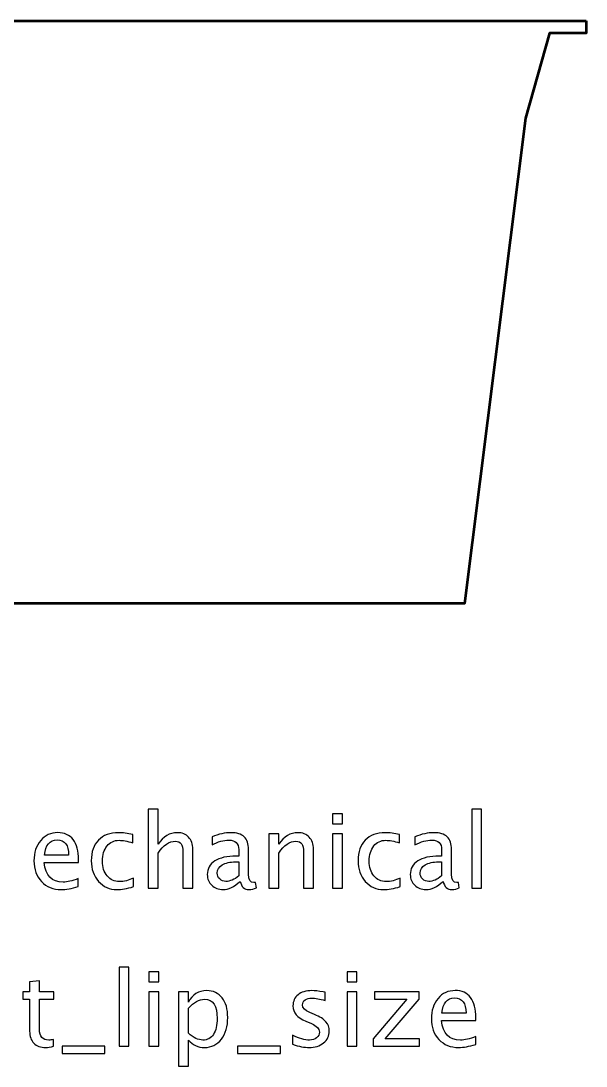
# Model space of a CAD drawing. Header units: centimetres. Extents: x -42.5 to 44.4, y -43.5 to 43.2.
# Drawn here: x -35.827 to -33.5, y 7.395 to 11.7 of the extents above; entities that cross this region are included whole.
import ezdxf

# ---------------------------------------------------------------- set-up
doc = ezdxf.new("R2010")
doc.units = ezdxf.units.CM
doc.header["$MEASUREMENT"] = 0
doc.layers.add('Layer 1', color=7, linetype='Continuous')

msp = doc.modelspace()

# ---------------------------------------------------------------- linework, layer by layer
at = {"layer": 'Layer 1', "lineweight": 53}
msp.add_open_spline([(-33.5, 11.7), (-33.5, 11.7), (-38.5, 11.7), (-38.5, 11.7), (-38.5, 11.7), (-38.5, 11.7), (-38.5, 11.65), (-38.5, 11.65), (-38.5, 11.65), (-38.5, 11.65), (-38.35, 11.65001), (-38.35, 11.65001), (-38.35, 11.65001), (-38.35, 11.65001), (-38.25, 11.3), (-38.25, 11.3), (-38.25, 11.3), (-38.25, 11.3), (-38, 9.3), (-38, 9.3), (-38, 9.3), (-38, 9.3), (-34, 9.3), (-34, 9.3), (-34, 9.3), (-34, 9.3), (-33.75, 11.3), (-33.75, 11.3), (-33.75, 11.3), (-33.75, 11.3), (-33.65, 11.65001), (-33.65, 11.65001), (-33.65, 11.65001), (-33.65, 11.65001), (-33.5, 11.65), (-33.5, 11.65), (-33.5, 11.65), (-33.5, 11.65), (-33.5, 11.7), (-33.5, 11.7)], degree=3, knots=[0, 0, 0, 0, 0.0909091, 0.0909091, 0.0909091, 0.0909091, 0.1818182, 0.1818182, 0.1818182, 0.1818182, 0.2727273, 0.2727273, 0.2727273, 0.2727273, 0.3636364, 0.3636364, 0.3636364, 0.3636364, 0.4545455, 0.4545455, 0.4545455, 0.4545455, 0.5454545, 0.5454545, 0.5454545, 0.5454545, 0.6363636, 0.6363636, 0.6363636, 0.6363636, 0.7272727, 0.7272727, 0.7272727, 0.7272727, 0.8181818, 0.8181818, 0.8181818, 0.8181818, 1, 1, 1, 1], dxfattribs=at)
at = {"layer": 'Layer 1'}
for points, knots in [([(-35.30293, 8.12765), (-35.30293, 8.12765), (-35.30293, 8.45404), (-35.30293, 8.45404), (-35.30293, 8.45404), (-35.30293, 8.45404), (-35.26229, 8.45404), (-35.26229, 8.45404), (-35.26229, 8.45404), (-35.26229, 8.45404), (-35.26229, 8.30961), (-35.26229, 8.30961), (-35.26229, 8.30961), (-35.24077, 8.34101), (-35.21438, 8.35667), (-35.1832, 8.35667), (-35.1832, 8.35667), (-35.16358, 8.35667), (-35.14799, 8.35053), (-35.13649, 8.33819), (-35.13649, 8.33819), (-35.12499, 8.32591), (-35.11921, 8.30933), (-35.11921, 8.28859), (-35.11921, 8.28859), (-35.11921, 8.28859), (-35.11921, 8.12765), (-35.11921, 8.12765), (-35.11921, 8.12765), (-35.11921, 8.12765), (-35.15984, 8.12765), (-35.15984, 8.12765), (-35.15984, 8.12765), (-35.15984, 8.12765), (-35.15984, 8.27532), (-35.15984, 8.27532), (-35.15984, 8.27532), (-35.15984, 8.29197), (-35.16231, 8.30383), (-35.16718, 8.31088), (-35.16718, 8.31088), (-35.17212, 8.31801), (-35.18024, 8.32154), (-35.19159, 8.32154), (-35.19159, 8.32154), (-35.21657, 8.32154), (-35.24014, 8.30524), (-35.26229, 8.27264), (-35.26229, 8.27264), (-35.26229, 8.27264), (-35.26229, 8.12765), (-35.26229, 8.12765), (-35.26229, 8.12765), (-35.26229, 8.12765), (-35.30293, 8.12765), (-35.30293, 8.12765)], [0, 0, 0, 0, 0.0666667, 0.0666667, 0.0666667, 0.0666667, 0.1333333, 0.1333333, 0.1333333, 0.1333333, 0.2, 0.2, 0.2, 0.2, 0.2666667, 0.2666667, 0.2666667, 0.2666667, 0.3333333, 0.3333333, 0.3333333, 0.3333333, 0.4, 0.4, 0.4, 0.4, 0.4666667, 0.4666667, 0.4666667, 0.4666667, 0.5333333, 0.5333333, 0.5333333, 0.5333333, 0.6, 0.6, 0.6, 0.6, 0.6666667, 0.6666667, 0.6666667, 0.6666667, 0.7333333, 0.7333333, 0.7333333, 0.7333333, 0.8, 0.8, 0.8, 0.8, 0.8666667, 0.8666667, 0.8666667, 0.8666667, 1, 1, 1, 1]), ([(-33.97077, 8.12765), (-33.97077, 8.12765), (-33.97077, 8.45404), (-33.97077, 8.45404), (-33.97077, 8.45404), (-33.97077, 8.45404), (-33.93013, 8.45404), (-33.93013, 8.45404), (-33.93013, 8.45404), (-33.93013, 8.45404), (-33.93013, 8.12765), (-33.93013, 8.12765), (-33.93013, 8.12765), (-33.93013, 8.12765), (-33.97077, 8.12765), (-33.97077, 8.12765)], [0, 0, 0, 0, 0.2, 0.2, 0.2, 0.2, 0.4, 0.4, 0.4, 0.4, 0.6, 0.6, 0.6, 0.6, 1, 1, 1, 1]), ([(-34.54368, 8.39308), (-34.54368, 8.39308), (-34.54368, 8.43372), (-34.54368, 8.43372), (-34.54368, 8.43372), (-34.54368, 8.43372), (-34.50304, 8.43372), (-34.50304, 8.43372), (-34.50304, 8.43372), (-34.50304, 8.43372), (-34.50304, 8.39308), (-34.50304, 8.39308), (-34.50304, 8.39308), (-34.50304, 8.39308), (-34.54368, 8.39308), (-34.54368, 8.39308)], [0, 0, 0, 0, 0.2, 0.2, 0.2, 0.2, 0.4, 0.4, 0.4, 0.4, 0.6, 0.6, 0.6, 0.6, 1, 1, 1, 1]), ([(-35.59094, 8.13485), (-35.61825, 8.12666), (-35.6416, 8.12257), (-35.66108, 8.12257), (-35.66108, 8.12257), (-35.69431, 8.12257), (-35.72133, 8.13358), (-35.74214, 8.15552), (-35.74214, 8.15552), (-35.76296, 8.17746), (-35.7734, 8.2059), (-35.7734, 8.24089), (-35.7734, 8.24089), (-35.7734, 8.27483), (-35.76423, 8.3027), (-35.74581, 8.3245), (-35.74581, 8.3245), (-35.7274, 8.34623), (-35.70383, 8.35709), (-35.67512, 8.35709), (-35.67512, 8.35709), (-35.64795, 8.35709), (-35.62693, 8.34743), (-35.61211, 8.3281), (-35.61211, 8.3281), (-35.59729, 8.30876), (-35.58989, 8.28139), (-35.58989, 8.2459), (-35.58989, 8.2459), (-35.58989, 8.2459), (-35.5901, 8.23348), (-35.5901, 8.23348), (-35.5901, 8.23348), (-35.5901, 8.23348), (-35.73191, 8.23348), (-35.73191, 8.23348), (-35.73191, 8.23348), (-35.72599, 8.17986), (-35.69981, 8.15305), (-35.65346, 8.15305), (-35.65346, 8.15305), (-35.63645, 8.15305), (-35.61564, 8.15785), (-35.59094, 8.16744), (-35.59094, 8.16744), (-35.59094, 8.16744), (-35.59094, 8.13485), (-35.59094, 8.13485)], [0, 0, 0, 0, 0.0769231, 0.0769231, 0.0769231, 0.0769231, 0.1538462, 0.1538462, 0.1538462, 0.1538462, 0.2307692, 0.2307692, 0.2307692, 0.2307692, 0.3076923, 0.3076923, 0.3076923, 0.3076923, 0.3846154, 0.3846154, 0.3846154, 0.3846154, 0.4615385, 0.4615385, 0.4615385, 0.4615385, 0.5384615, 0.5384615, 0.5384615, 0.5384615, 0.6153846, 0.6153846, 0.6153846, 0.6153846, 0.6923077, 0.6923077, 0.6923077, 0.6923077, 0.7692308, 0.7692308, 0.7692308, 0.7692308, 0.8461538, 0.8461538, 0.8461538, 0.8461538, 1, 1, 1, 1]), ([(-35.36396, 8.13442), (-35.39028, 8.12652), (-35.413, 8.12257), (-35.43212, 8.12257), (-35.43212, 8.12257), (-35.46246, 8.12257), (-35.48758, 8.13379), (-35.50754, 8.15615), (-35.50754, 8.15615), (-35.52751, 8.17859), (-35.53753, 8.20688), (-35.53753, 8.24096), (-35.53753, 8.24096), (-35.53753, 8.27737), (-35.52765, 8.3058), (-35.5079, 8.32612), (-35.5079, 8.32612), (-35.48814, 8.34651), (-35.46055, 8.35667), (-35.42514, 8.35667), (-35.42514, 8.35667), (-35.40771, 8.35667), (-35.38809, 8.35427), (-35.3665, 8.34947), (-35.3665, 8.34947), (-35.3665, 8.34947), (-35.3665, 8.31519), (-35.3665, 8.31519), (-35.3665, 8.31519), (-35.38944, 8.32196), (-35.40813, 8.32535), (-35.42253, 8.32535), (-35.42253, 8.32535), (-35.44341, 8.32535), (-35.46013, 8.31751), (-35.47262, 8.30192), (-35.47262, 8.30192), (-35.48511, 8.28633), (-35.49139, 8.26551), (-35.49139, 8.23955), (-35.49139, 8.23955), (-35.49139, 8.21436), (-35.4849, 8.19404), (-35.47198, 8.17845), (-35.47198, 8.17845), (-35.45907, 8.16293), (-35.44221, 8.15517), (-35.42126, 8.15517), (-35.42126, 8.15517), (-35.4027, 8.15517), (-35.38365, 8.15996), (-35.36396, 8.16956), (-35.36396, 8.16956), (-35.36396, 8.16956), (-35.36396, 8.13442), (-35.36396, 8.13442)], [0, 0, 0, 0, 0.0666667, 0.0666667, 0.0666667, 0.0666667, 0.1333333, 0.1333333, 0.1333333, 0.1333333, 0.2, 0.2, 0.2, 0.2, 0.2666667, 0.2666667, 0.2666667, 0.2666667, 0.3333333, 0.3333333, 0.3333333, 0.3333333, 0.4, 0.4, 0.4, 0.4, 0.4666667, 0.4666667, 0.4666667, 0.4666667, 0.5333333, 0.5333333, 0.5333333, 0.5333333, 0.6, 0.6, 0.6, 0.6, 0.6666667, 0.6666667, 0.6666667, 0.6666667, 0.7333333, 0.7333333, 0.7333333, 0.7333333, 0.8, 0.8, 0.8, 0.8, 0.8666667, 0.8666667, 0.8666667, 0.8666667, 1, 1, 1, 1]), ([(-34.92454, 8.15622), (-34.94895, 8.13379), (-34.97245, 8.12257), (-34.99503, 8.12257), (-34.99503, 8.12257), (-35.01358, 8.12257), (-35.02903, 8.12836), (-35.04124, 8.14), (-35.04124, 8.14), (-35.05352, 8.15164), (-35.05965, 8.16631), (-35.05965, 8.18402), (-35.05965, 8.18402), (-35.05965, 8.20851), (-35.04935, 8.22734), (-35.02875, 8.24047), (-35.02875, 8.24047), (-35.00815, 8.25359), (-34.97859, 8.26015), (-34.94006, 8.26015), (-34.94006, 8.26015), (-34.94006, 8.26015), (-34.93054, 8.26015), (-34.93054, 8.26015), (-34.93054, 8.26015), (-34.93054, 8.26015), (-34.93054, 8.28717), (-34.93054, 8.28717), (-34.93054, 8.28717), (-34.93054, 8.31321), (-34.94408, 8.32619), (-34.97125, 8.32619), (-34.97125, 8.32619), (-34.99227, 8.32619), (-35.01527, 8.31956), (-35.04018, 8.3063), (-35.04018, 8.3063), (-35.04018, 8.3063), (-35.04018, 8.33974), (-35.04018, 8.33974), (-35.04018, 8.33974), (-35.0128, 8.35103), (-34.98698, 8.35667), (-34.96278, 8.35667), (-34.96278, 8.35667), (-34.93788, 8.35667), (-34.91946, 8.35103), (-34.90768, 8.33967), (-34.90768, 8.33967), (-34.89582, 8.32831), (-34.8899, 8.31081), (-34.8899, 8.28717), (-34.8899, 8.28717), (-34.8899, 8.28717), (-34.8899, 8.18579), (-34.8899, 8.18579), (-34.8899, 8.18579), (-34.8899, 8.16257), (-34.88277, 8.15093), (-34.86845, 8.15093), (-34.86845, 8.15093), (-34.86669, 8.15093), (-34.86408, 8.15122), (-34.86062, 8.15178), (-34.86062, 8.15178), (-34.86062, 8.15178), (-34.85773, 8.1292), (-34.85773, 8.1292), (-34.85773, 8.1292), (-34.86697, 8.12476), (-34.87713, 8.12257), (-34.88828, 8.12257), (-34.88828, 8.12257), (-34.90725, 8.12257), (-34.91932, 8.13379), (-34.92454, 8.15622)], [0, 0, 0, 0, 0.05, 0.05, 0.05, 0.05, 0.1, 0.1, 0.1, 0.1, 0.15, 0.15, 0.15, 0.15, 0.2, 0.2, 0.2, 0.2, 0.25, 0.25, 0.25, 0.25, 0.3, 0.3, 0.3, 0.3, 0.35, 0.35, 0.35, 0.35, 0.4, 0.4, 0.4, 0.4, 0.45, 0.45, 0.45, 0.45, 0.5, 0.5, 0.5, 0.5, 0.55, 0.55, 0.55, 0.55, 0.6, 0.6, 0.6, 0.6, 0.65, 0.65, 0.65, 0.65, 0.7, 0.7, 0.7, 0.7, 0.75, 0.75, 0.75, 0.75, 0.8, 0.8, 0.8, 0.8, 0.85, 0.85, 0.85, 0.85, 0.9, 0.9, 0.9, 0.9, 1, 1, 1, 1]), ([(-34.80643, 8.12765), (-34.80643, 8.12765), (-34.80643, 8.35201), (-34.80643, 8.35201), (-34.80643, 8.35201), (-34.80643, 8.35201), (-34.76579, 8.35201), (-34.76579, 8.35201), (-34.76579, 8.35201), (-34.76579, 8.35201), (-34.76579, 8.30961), (-34.76579, 8.30961), (-34.76579, 8.30961), (-34.74427, 8.34101), (-34.71788, 8.35667), (-34.6867, 8.35667), (-34.6867, 8.35667), (-34.66708, 8.35667), (-34.65149, 8.35053), (-34.63999, 8.33819), (-34.63999, 8.33819), (-34.62849, 8.32591), (-34.62271, 8.30933), (-34.62271, 8.28859), (-34.62271, 8.28859), (-34.62271, 8.28859), (-34.62271, 8.12765), (-34.62271, 8.12765), (-34.62271, 8.12765), (-34.62271, 8.12765), (-34.66334, 8.12765), (-34.66334, 8.12765), (-34.66334, 8.12765), (-34.66334, 8.12765), (-34.66334, 8.27532), (-34.66334, 8.27532), (-34.66334, 8.27532), (-34.66334, 8.29197), (-34.66581, 8.30383), (-34.67068, 8.31088), (-34.67068, 8.31088), (-34.67562, 8.31801), (-34.68374, 8.32154), (-34.69509, 8.32154), (-34.69509, 8.32154), (-34.72007, 8.32154), (-34.74364, 8.30524), (-34.76579, 8.27264), (-34.76579, 8.27264), (-34.76579, 8.27264), (-34.76579, 8.12765), (-34.76579, 8.12765), (-34.76579, 8.12765), (-34.76579, 8.12765), (-34.80643, 8.12765), (-34.80643, 8.12765)], [0, 0, 0, 0, 0.0666667, 0.0666667, 0.0666667, 0.0666667, 0.1333333, 0.1333333, 0.1333333, 0.1333333, 0.2, 0.2, 0.2, 0.2, 0.2666667, 0.2666667, 0.2666667, 0.2666667, 0.3333333, 0.3333333, 0.3333333, 0.3333333, 0.4, 0.4, 0.4, 0.4, 0.4666667, 0.4666667, 0.4666667, 0.4666667, 0.5333333, 0.5333333, 0.5333333, 0.5333333, 0.6, 0.6, 0.6, 0.6, 0.6666667, 0.6666667, 0.6666667, 0.6666667, 0.7333333, 0.7333333, 0.7333333, 0.7333333, 0.8, 0.8, 0.8, 0.8, 0.8666667, 0.8666667, 0.8666667, 0.8666667, 1, 1, 1, 1]), ([(-34.54368, 8.12765), (-34.54368, 8.12765), (-34.54368, 8.35201), (-34.54368, 8.35201), (-34.54368, 8.35201), (-34.54368, 8.35201), (-34.50304, 8.35201), (-34.50304, 8.35201), (-34.50304, 8.35201), (-34.50304, 8.35201), (-34.50304, 8.12765), (-34.50304, 8.12765), (-34.50304, 8.12765), (-34.50304, 8.12765), (-34.54368, 8.12765), (-34.54368, 8.12765)], [0, 0, 0, 0, 0.2, 0.2, 0.2, 0.2, 0.4, 0.4, 0.4, 0.4, 0.6, 0.6, 0.6, 0.6, 1, 1, 1, 1]), ([(-34.26555, 8.13442), (-34.29187, 8.12652), (-34.31459, 8.12257), (-34.33371, 8.12257), (-34.33371, 8.12257), (-34.36405, 8.12257), (-34.38917, 8.13379), (-34.40913, 8.15615), (-34.40913, 8.15615), (-34.4291, 8.17859), (-34.43912, 8.20688), (-34.43912, 8.24096), (-34.43912, 8.24096), (-34.43912, 8.27737), (-34.42924, 8.3058), (-34.40949, 8.32612), (-34.40949, 8.32612), (-34.38973, 8.34651), (-34.36214, 8.35667), (-34.32673, 8.35667), (-34.32673, 8.35667), (-34.3093, 8.35667), (-34.28968, 8.35427), (-34.26809, 8.34947), (-34.26809, 8.34947), (-34.26809, 8.34947), (-34.26809, 8.31519), (-34.26809, 8.31519), (-34.26809, 8.31519), (-34.29103, 8.32196), (-34.30972, 8.32535), (-34.32412, 8.32535), (-34.32412, 8.32535), (-34.345, 8.32535), (-34.36172, 8.31751), (-34.37421, 8.30192), (-34.37421, 8.30192), (-34.3867, 8.28633), (-34.39298, 8.26551), (-34.39298, 8.23955), (-34.39298, 8.23955), (-34.39298, 8.21436), (-34.38649, 8.19404), (-34.37357, 8.17845), (-34.37357, 8.17845), (-34.36066, 8.16293), (-34.3438, 8.15517), (-34.32285, 8.15517), (-34.32285, 8.15517), (-34.30429, 8.15517), (-34.28524, 8.15996), (-34.26555, 8.16956), (-34.26555, 8.16956), (-34.26555, 8.16956), (-34.26555, 8.13442), (-34.26555, 8.13442)], [0, 0, 0, 0, 0.0666667, 0.0666667, 0.0666667, 0.0666667, 0.1333333, 0.1333333, 0.1333333, 0.1333333, 0.2, 0.2, 0.2, 0.2, 0.2666667, 0.2666667, 0.2666667, 0.2666667, 0.3333333, 0.3333333, 0.3333333, 0.3333333, 0.4, 0.4, 0.4, 0.4, 0.4666667, 0.4666667, 0.4666667, 0.4666667, 0.5333333, 0.5333333, 0.5333333, 0.5333333, 0.6, 0.6, 0.6, 0.6, 0.6666667, 0.6666667, 0.6666667, 0.6666667, 0.7333333, 0.7333333, 0.7333333, 0.7333333, 0.8, 0.8, 0.8, 0.8, 0.8666667, 0.8666667, 0.8666667, 0.8666667, 1, 1, 1, 1]), ([(-34.08888, 8.15622), (-34.11329, 8.13379), (-34.13679, 8.12257), (-34.15937, 8.12257), (-34.15937, 8.12257), (-34.17792, 8.12257), (-34.19337, 8.12836), (-34.20558, 8.14), (-34.20558, 8.14), (-34.21786, 8.15164), (-34.22399, 8.16631), (-34.22399, 8.18402), (-34.22399, 8.18402), (-34.22399, 8.20851), (-34.21369, 8.22734), (-34.19309, 8.24047), (-34.19309, 8.24047), (-34.17249, 8.25359), (-34.14293, 8.26015), (-34.1044, 8.26015), (-34.1044, 8.26015), (-34.1044, 8.26015), (-34.09488, 8.26015), (-34.09488, 8.26015), (-34.09488, 8.26015), (-34.09488, 8.26015), (-34.09488, 8.28717), (-34.09488, 8.28717), (-34.09488, 8.28717), (-34.09488, 8.31321), (-34.10842, 8.32619), (-34.13559, 8.32619), (-34.13559, 8.32619), (-34.15661, 8.32619), (-34.17961, 8.31956), (-34.20452, 8.3063), (-34.20452, 8.3063), (-34.20452, 8.3063), (-34.20452, 8.33974), (-34.20452, 8.33974), (-34.20452, 8.33974), (-34.17714, 8.35103), (-34.15132, 8.35667), (-34.12712, 8.35667), (-34.12712, 8.35667), (-34.10222, 8.35667), (-34.0838, 8.35103), (-34.07202, 8.33967), (-34.07202, 8.33967), (-34.06016, 8.32831), (-34.05424, 8.31081), (-34.05424, 8.28717), (-34.05424, 8.28717), (-34.05424, 8.28717), (-34.05424, 8.18579), (-34.05424, 8.18579), (-34.05424, 8.18579), (-34.05424, 8.16257), (-34.04711, 8.15093), (-34.03279, 8.15093), (-34.03279, 8.15093), (-34.03103, 8.15093), (-34.02842, 8.15122), (-34.02496, 8.15178), (-34.02496, 8.15178), (-34.02496, 8.15178), (-34.02207, 8.1292), (-34.02207, 8.1292), (-34.02207, 8.1292), (-34.03131, 8.12476), (-34.04147, 8.12257), (-34.05262, 8.12257), (-34.05262, 8.12257), (-34.07159, 8.12257), (-34.08366, 8.13379), (-34.08888, 8.15622)], [0, 0, 0, 0, 0.05, 0.05, 0.05, 0.05, 0.1, 0.1, 0.1, 0.1, 0.15, 0.15, 0.15, 0.15, 0.2, 0.2, 0.2, 0.2, 0.25, 0.25, 0.25, 0.25, 0.3, 0.3, 0.3, 0.3, 0.35, 0.35, 0.35, 0.35, 0.4, 0.4, 0.4, 0.4, 0.45, 0.45, 0.45, 0.45, 0.5, 0.5, 0.5, 0.5, 0.55, 0.55, 0.55, 0.55, 0.6, 0.6, 0.6, 0.6, 0.65, 0.65, 0.65, 0.65, 0.7, 0.7, 0.7, 0.7, 0.75, 0.75, 0.75, 0.75, 0.8, 0.8, 0.8, 0.8, 0.85, 0.85, 0.85, 0.85, 0.9, 0.9, 0.9, 0.9, 1, 1, 1, 1]), ([(-35.7298, 8.26396), (-35.7298, 8.26396), (-35.63074, 8.26396), (-35.63074, 8.26396), (-35.63074, 8.26396), (-35.63074, 8.30573), (-35.64633, 8.32662), (-35.67745, 8.32662), (-35.67745, 8.32662), (-35.70877, 8.32662), (-35.7262, 8.30573), (-35.7298, 8.26396)], [0, 0, 0, 0, 0.25, 0.25, 0.25, 0.25, 0.5, 0.5, 0.5, 0.5, 1, 1, 1, 1]), ([(-34.93054, 8.17838), (-34.93054, 8.17838), (-34.93054, 8.23602), (-34.93054, 8.23602), (-34.93054, 8.23602), (-34.93054, 8.23602), (-34.94359, 8.23645), (-34.94359, 8.23645), (-34.94359, 8.23645), (-34.96617, 8.23645), (-34.98437, 8.23228), (-34.99827, 8.22396), (-34.99827, 8.22396), (-35.0121, 8.21556), (-35.01901, 8.20448), (-35.01901, 8.19066), (-35.01901, 8.19066), (-35.01901, 8.18099), (-35.01556, 8.17281), (-35.00871, 8.1661), (-35.00871, 8.1661), (-35.0018, 8.1594), (-34.9934, 8.15601), (-34.98345, 8.15601), (-34.98345, 8.15601), (-34.96652, 8.15601), (-34.94888, 8.16349), (-34.93054, 8.17838)], [0, 0, 0, 0, 0.125, 0.125, 0.125, 0.125, 0.25, 0.25, 0.25, 0.25, 0.375, 0.375, 0.375, 0.375, 0.5, 0.5, 0.5, 0.5, 0.625, 0.625, 0.625, 0.625, 0.75, 0.75, 0.75, 0.75, 1, 1, 1, 1]), ([(-34.09488, 8.17838), (-34.09488, 8.17838), (-34.09488, 8.23602), (-34.09488, 8.23602), (-34.09488, 8.23602), (-34.09488, 8.23602), (-34.10793, 8.23645), (-34.10793, 8.23645), (-34.10793, 8.23645), (-34.13051, 8.23645), (-34.14871, 8.23228), (-34.16261, 8.22396), (-34.16261, 8.22396), (-34.17644, 8.21556), (-34.18335, 8.20448), (-34.18335, 8.19066), (-34.18335, 8.19066), (-34.18335, 8.18099), (-34.1799, 8.17281), (-34.17305, 8.1661), (-34.17305, 8.1661), (-34.16614, 8.1594), (-34.15774, 8.15601), (-34.14779, 8.15601), (-34.14779, 8.15601), (-34.13086, 8.15601), (-34.11322, 8.16349), (-34.09488, 8.17838)], [0, 0, 0, 0, 0.125, 0.125, 0.125, 0.125, 0.25, 0.25, 0.25, 0.25, 0.375, 0.375, 0.375, 0.375, 0.5, 0.5, 0.5, 0.5, 0.625, 0.625, 0.625, 0.625, 0.75, 0.75, 0.75, 0.75, 1, 1, 1, 1]), ([(-35.42294, 7.47713), (-35.42294, 7.47713), (-35.42294, 7.80352), (-35.42294, 7.80352), (-35.42294, 7.80352), (-35.42294, 7.80352), (-35.3823, 7.80352), (-35.3823, 7.80352), (-35.3823, 7.80352), (-35.3823, 7.80352), (-35.3823, 7.47713), (-35.3823, 7.47713), (-35.3823, 7.47713), (-35.3823, 7.47713), (-35.42294, 7.47713), (-35.42294, 7.47713)], [0, 0, 0, 0, 0.2, 0.2, 0.2, 0.2, 0.4, 0.4, 0.4, 0.4, 0.6, 0.6, 0.6, 0.6, 1, 1, 1, 1]), ([(-35.3006, 7.74256), (-35.3006, 7.74256), (-35.3006, 7.7832), (-35.3006, 7.7832), (-35.3006, 7.7832), (-35.3006, 7.7832), (-35.25996, 7.7832), (-35.25996, 7.7832), (-35.25996, 7.7832), (-35.25996, 7.7832), (-35.25996, 7.74256), (-35.25996, 7.74256), (-35.25996, 7.74256), (-35.25996, 7.74256), (-35.3006, 7.74256), (-35.3006, 7.74256)], [0, 0, 0, 0, 0.2, 0.2, 0.2, 0.2, 0.4, 0.4, 0.4, 0.4, 0.6, 0.6, 0.6, 0.6, 1, 1, 1, 1]), ([(-34.48434, 7.74256), (-34.48434, 7.74256), (-34.48434, 7.7832), (-34.48434, 7.7832), (-34.48434, 7.7832), (-34.48434, 7.7832), (-34.4437, 7.7832), (-34.4437, 7.7832), (-34.4437, 7.7832), (-34.4437, 7.7832), (-34.4437, 7.74256), (-34.4437, 7.74256), (-34.4437, 7.74256), (-34.4437, 7.74256), (-34.48434, 7.74256), (-34.48434, 7.74256)], [0, 0, 0, 0, 0.2, 0.2, 0.2, 0.2, 0.4, 0.4, 0.4, 0.4, 0.6, 0.6, 0.6, 0.6, 1, 1, 1, 1]), ([(-35.69261, 7.4772), (-35.70517, 7.47374), (-35.71611, 7.47205), (-35.72535, 7.47205), (-35.72535, 7.47205), (-35.74609, 7.47205), (-35.76225, 7.47798), (-35.77382, 7.48983), (-35.77382, 7.48983), (-35.78546, 7.50168), (-35.79125, 7.51812), (-35.79125, 7.53922), (-35.79125, 7.53922), (-35.79125, 7.53922), (-35.79125, 7.67102), (-35.79125, 7.67102), (-35.79125, 7.67102), (-35.79125, 7.67102), (-35.81933, 7.67102), (-35.81933, 7.67102), (-35.81933, 7.67102), (-35.81933, 7.67102), (-35.81933, 7.70149), (-35.81933, 7.70149), (-35.81933, 7.70149), (-35.81933, 7.70149), (-35.79125, 7.70149), (-35.79125, 7.70149), (-35.79125, 7.70149), (-35.79125, 7.70149), (-35.79125, 7.74206), (-35.79125, 7.74206), (-35.79125, 7.74206), (-35.79125, 7.74206), (-35.75061, 7.74594), (-35.75061, 7.74594), (-35.75061, 7.74594), (-35.75061, 7.74594), (-35.75061, 7.70149), (-35.75061, 7.70149), (-35.75061, 7.70149), (-35.75061, 7.70149), (-35.69176, 7.70149), (-35.69176, 7.70149), (-35.69176, 7.70149), (-35.69176, 7.70149), (-35.69176, 7.67102), (-35.69176, 7.67102), (-35.69176, 7.67102), (-35.69176, 7.67102), (-35.75061, 7.67102), (-35.75061, 7.67102), (-35.75061, 7.67102), (-35.75061, 7.67102), (-35.75061, 7.54656), (-35.75061, 7.54656), (-35.75061, 7.54656), (-35.75061, 7.51721), (-35.73784, 7.50253), (-35.71237, 7.50253), (-35.71237, 7.50253), (-35.70693, 7.50253), (-35.70037, 7.50345), (-35.69261, 7.50521), (-35.69261, 7.50521), (-35.69261, 7.50521), (-35.69261, 7.4772), (-35.69261, 7.4772)], [0, 0, 0, 0, 0.0555556, 0.0555556, 0.0555556, 0.0555556, 0.1111111, 0.1111111, 0.1111111, 0.1111111, 0.1666667, 0.1666667, 0.1666667, 0.1666667, 0.2222222, 0.2222222, 0.2222222, 0.2222222, 0.2777778, 0.2777778, 0.2777778, 0.2777778, 0.3333333, 0.3333333, 0.3333333, 0.3333333, 0.3888889, 0.3888889, 0.3888889, 0.3888889, 0.4444444, 0.4444444, 0.4444444, 0.4444444, 0.5, 0.5, 0.5, 0.5, 0.5555556, 0.5555556, 0.5555556, 0.5555556, 0.6111111, 0.6111111, 0.6111111, 0.6111111, 0.6666667, 0.6666667, 0.6666667, 0.6666667, 0.7222222, 0.7222222, 0.7222222, 0.7222222, 0.7777778, 0.7777778, 0.7777778, 0.7777778, 0.8333333, 0.8333333, 0.8333333, 0.8333333, 0.8888889, 0.8888889, 0.8888889, 0.8888889, 1, 1, 1, 1]), ([(-35.17826, 7.39543), (-35.17826, 7.39543), (-35.17826, 7.70149), (-35.17826, 7.70149), (-35.17826, 7.70149), (-35.17826, 7.70149), (-35.13762, 7.70149), (-35.13762, 7.70149), (-35.13762, 7.70149), (-35.13762, 7.70149), (-35.13762, 7.65909), (-35.13762, 7.65909), (-35.13762, 7.65909), (-35.12097, 7.69049), (-35.09592, 7.70615), (-35.06255, 7.70615), (-35.06255, 7.70615), (-35.03553, 7.70615), (-35.01429, 7.69634), (-34.99877, 7.67666), (-34.99877, 7.67666), (-34.98325, 7.65697), (-34.97549, 7.63009), (-34.97549, 7.59602), (-34.97549, 7.59602), (-34.97549, 7.5589), (-34.9843, 7.52892), (-35.00187, 7.5062), (-35.00187, 7.5062), (-35.01944, 7.48341), (-35.04258, 7.47205), (-35.07123, 7.47205), (-35.07123, 7.47205), (-35.09783, 7.47205), (-35.11998, 7.48221), (-35.13762, 7.5026), (-35.13762, 7.5026), (-35.13762, 7.5026), (-35.13762, 7.39543), (-35.13762, 7.39543), (-35.13762, 7.39543), (-35.13762, 7.39543), (-35.17826, 7.39543), (-35.17826, 7.39543)], [0, 0, 0, 0, 0.0833333, 0.0833333, 0.0833333, 0.0833333, 0.1666667, 0.1666667, 0.1666667, 0.1666667, 0.25, 0.25, 0.25, 0.25, 0.3333333, 0.3333333, 0.3333333, 0.3333333, 0.4166667, 0.4166667, 0.4166667, 0.4166667, 0.5, 0.5, 0.5, 0.5, 0.5833333, 0.5833333, 0.5833333, 0.5833333, 0.6666667, 0.6666667, 0.6666667, 0.6666667, 0.75, 0.75, 0.75, 0.75, 0.8333333, 0.8333333, 0.8333333, 0.8333333, 1, 1, 1, 1]), ([(-34.70821, 7.48517), (-34.70821, 7.48517), (-34.70821, 7.52243), (-34.70821, 7.52243), (-34.70821, 7.52243), (-34.68161, 7.50916), (-34.65854, 7.50253), (-34.63886, 7.50253), (-34.63886, 7.50253), (-34.62715, 7.50253), (-34.61741, 7.5057), (-34.60972, 7.51205), (-34.60972, 7.51205), (-34.60203, 7.51833), (-34.59815, 7.52624), (-34.59815, 7.53576), (-34.59815, 7.53576), (-34.59815, 7.54966), (-34.60894, 7.56116), (-34.63053, 7.57026), (-34.63053, 7.57026), (-34.63053, 7.57026), (-34.65431, 7.58035), (-34.65431, 7.58035), (-34.65431, 7.58035), (-34.68938, 7.59489), (-34.70694, 7.61591), (-34.70694, 7.64322), (-34.70694, 7.64322), (-34.70694, 7.66276), (-34.70003, 7.67814), (-34.6862, 7.68936), (-34.6862, 7.68936), (-34.67237, 7.70058), (-34.65339, 7.70615), (-34.62933, 7.70615), (-34.62933, 7.70615), (-34.61684, 7.70615), (-34.60132, 7.70446), (-34.58291, 7.701), (-34.58291, 7.701), (-34.58291, 7.701), (-34.57444, 7.69938), (-34.57444, 7.69938), (-34.57444, 7.69938), (-34.57444, 7.69938), (-34.57444, 7.66551), (-34.57444, 7.66551), (-34.57444, 7.66551), (-34.59709, 7.67229), (-34.61515, 7.67567), (-34.62863, 7.67567), (-34.62863, 7.67567), (-34.64048, 7.67567), (-34.64986, 7.67306), (-34.65699, 7.66791), (-34.65699, 7.66791), (-34.66405, 7.66276), (-34.66757, 7.65585), (-34.66757, 7.64717), (-34.66757, 7.64717), (-34.66757, 7.63496), (-34.6577, 7.62459), (-34.63787, 7.61619), (-34.63787, 7.61619), (-34.63787, 7.61619), (-34.61833, 7.60794), (-34.61833, 7.60794), (-34.61833, 7.60794), (-34.59617, 7.59863), (-34.58051, 7.58875), (-34.57134, 7.57838), (-34.57134, 7.57838), (-34.56209, 7.568), (-34.55751, 7.55502), (-34.55751, 7.5395), (-34.55751, 7.5395), (-34.55751, 7.51982), (-34.56527, 7.50366), (-34.58086, 7.49103), (-34.58086, 7.49103), (-34.59638, 7.4784), (-34.61628, 7.47205), (-34.64048, 7.47205), (-34.64048, 7.47205), (-34.65911, 7.47205), (-34.68161, 7.47642), (-34.70821, 7.48517)], [0, 0, 0, 0, 0.0434783, 0.0434783, 0.0434783, 0.0434783, 0.0869565, 0.0869565, 0.0869565, 0.0869565, 0.1304348, 0.1304348, 0.1304348, 0.1304348, 0.173913, 0.173913, 0.173913, 0.173913, 0.2173913, 0.2173913, 0.2173913, 0.2173913, 0.2608696, 0.2608696, 0.2608696, 0.2608696, 0.3043478, 0.3043478, 0.3043478, 0.3043478, 0.3478261, 0.3478261, 0.3478261, 0.3478261, 0.3913043, 0.3913043, 0.3913043, 0.3913043, 0.4347826, 0.4347826, 0.4347826, 0.4347826, 0.4782609, 0.4782609, 0.4782609, 0.4782609, 0.5217391, 0.5217391, 0.5217391, 0.5217391, 0.5652174, 0.5652174, 0.5652174, 0.5652174, 0.6086957, 0.6086957, 0.6086957, 0.6086957, 0.6521739, 0.6521739, 0.6521739, 0.6521739, 0.6956522, 0.6956522, 0.6956522, 0.6956522, 0.7391304, 0.7391304, 0.7391304, 0.7391304, 0.7826087, 0.7826087, 0.7826087, 0.7826087, 0.826087, 0.826087, 0.826087, 0.826087, 0.8695652, 0.8695652, 0.8695652, 0.8695652, 0.9130435, 0.9130435, 0.9130435, 0.9130435, 1, 1, 1, 1]), ([(-33.95468, 7.48433), (-33.98199, 7.47614), (-34.00534, 7.47205), (-34.02482, 7.47205), (-34.02482, 7.47205), (-34.05805, 7.47205), (-34.08507, 7.48306), (-34.10588, 7.505), (-34.10588, 7.505), (-34.1267, 7.52694), (-34.13714, 7.55538), (-34.13714, 7.59037), (-34.13714, 7.59037), (-34.13714, 7.62431), (-34.12797, 7.65218), (-34.10955, 7.67398), (-34.10955, 7.67398), (-34.09114, 7.69571), (-34.06757, 7.70657), (-34.03886, 7.70657), (-34.03886, 7.70657), (-34.01169, 7.70657), (-33.99067, 7.69691), (-33.97585, 7.67758), (-33.97585, 7.67758), (-33.96103, 7.65824), (-33.95363, 7.63087), (-33.95363, 7.59538), (-33.95363, 7.59538), (-33.95363, 7.59538), (-33.95384, 7.58296), (-33.95384, 7.58296), (-33.95384, 7.58296), (-33.95384, 7.58296), (-34.09565, 7.58296), (-34.09565, 7.58296), (-34.09565, 7.58296), (-34.08973, 7.52934), (-34.06355, 7.50253), (-34.0172, 7.50253), (-34.0172, 7.50253), (-34.00019, 7.50253), (-33.97938, 7.50733), (-33.95468, 7.51692), (-33.95468, 7.51692), (-33.95468, 7.51692), (-33.95468, 7.48433), (-33.95468, 7.48433)], [0, 0, 0, 0, 0.0769231, 0.0769231, 0.0769231, 0.0769231, 0.1538462, 0.1538462, 0.1538462, 0.1538462, 0.2307692, 0.2307692, 0.2307692, 0.2307692, 0.3076923, 0.3076923, 0.3076923, 0.3076923, 0.3846154, 0.3846154, 0.3846154, 0.3846154, 0.4615385, 0.4615385, 0.4615385, 0.4615385, 0.5384615, 0.5384615, 0.5384615, 0.5384615, 0.6153846, 0.6153846, 0.6153846, 0.6153846, 0.6923077, 0.6923077, 0.6923077, 0.6923077, 0.7692308, 0.7692308, 0.7692308, 0.7692308, 0.8461538, 0.8461538, 0.8461538, 0.8461538, 1, 1, 1, 1]), ([(-35.3006, 7.47713), (-35.3006, 7.47713), (-35.3006, 7.70149), (-35.3006, 7.70149), (-35.3006, 7.70149), (-35.3006, 7.70149), (-35.25996, 7.70149), (-35.25996, 7.70149), (-35.25996, 7.70149), (-35.25996, 7.70149), (-35.25996, 7.47713), (-35.25996, 7.47713), (-35.25996, 7.47713), (-35.25996, 7.47713), (-35.3006, 7.47713), (-35.3006, 7.47713)], [0, 0, 0, 0, 0.2, 0.2, 0.2, 0.2, 0.4, 0.4, 0.4, 0.4, 0.6, 0.6, 0.6, 0.6, 1, 1, 1, 1]), ([(-35.13762, 7.53061), (-35.11667, 7.51191), (-35.0967, 7.50253), (-35.07772, 7.50253), (-35.07772, 7.50253), (-35.05902, 7.50253), (-35.04456, 7.51036), (-35.0344, 7.52595), (-35.0344, 7.52595), (-35.02417, 7.54155), (-35.01909, 7.56349), (-35.01909, 7.59185), (-35.01909, 7.59185), (-35.01909, 7.64435), (-35.03644, 7.67059), (-35.07116, 7.67059), (-35.07116, 7.67059), (-35.09388, 7.67059), (-35.11603, 7.65832), (-35.13762, 7.63369), (-35.13762, 7.63369), (-35.13762, 7.63369), (-35.13762, 7.53061), (-35.13762, 7.53061)], [0, 0, 0, 0, 0.1428571, 0.1428571, 0.1428571, 0.1428571, 0.2857143, 0.2857143, 0.2857143, 0.2857143, 0.4285714, 0.4285714, 0.4285714, 0.4285714, 0.5714286, 0.5714286, 0.5714286, 0.5714286, 0.7142857, 0.7142857, 0.7142857, 0.7142857, 1, 1, 1, 1]), ([(-34.48434, 7.47713), (-34.48434, 7.47713), (-34.48434, 7.70149), (-34.48434, 7.70149), (-34.48434, 7.70149), (-34.48434, 7.70149), (-34.4437, 7.70149), (-34.4437, 7.70149), (-34.4437, 7.70149), (-34.4437, 7.70149), (-34.4437, 7.47713), (-34.4437, 7.47713), (-34.4437, 7.47713), (-34.4437, 7.47713), (-34.48434, 7.47713), (-34.48434, 7.47713)], [0, 0, 0, 0, 0.2, 0.2, 0.2, 0.2, 0.4, 0.4, 0.4, 0.4, 0.6, 0.6, 0.6, 0.6, 1, 1, 1, 1]), ([(-34.37724, 7.47713), (-34.37724, 7.47713), (-34.37724, 7.50761), (-34.37724, 7.50761), (-34.37724, 7.50761), (-34.37724, 7.50761), (-34.23804, 7.67102), (-34.23804, 7.67102), (-34.23804, 7.67102), (-34.23804, 7.67102), (-34.37082, 7.67102), (-34.37082, 7.67102), (-34.37082, 7.67102), (-34.37082, 7.67102), (-34.37082, 7.70149), (-34.37082, 7.70149), (-34.37082, 7.70149), (-34.37082, 7.70149), (-34.18801, 7.70149), (-34.18801, 7.70149), (-34.18801, 7.70149), (-34.18801, 7.70149), (-34.18801, 7.67102), (-34.18801, 7.67102), (-34.18801, 7.67102), (-34.18801, 7.67102), (-34.32722, 7.50761), (-34.32722, 7.50761), (-34.32722, 7.50761), (-34.32722, 7.50761), (-34.18547, 7.50761), (-34.18547, 7.50761), (-34.18547, 7.50761), (-34.18547, 7.50761), (-34.18547, 7.47713), (-34.18547, 7.47713), (-34.18547, 7.47713), (-34.18547, 7.47713), (-34.37724, 7.47713), (-34.37724, 7.47713)], [0, 0, 0, 0, 0.0909091, 0.0909091, 0.0909091, 0.0909091, 0.1818182, 0.1818182, 0.1818182, 0.1818182, 0.2727273, 0.2727273, 0.2727273, 0.2727273, 0.3636364, 0.3636364, 0.3636364, 0.3636364, 0.4545455, 0.4545455, 0.4545455, 0.4545455, 0.5454545, 0.5454545, 0.5454545, 0.5454545, 0.6363636, 0.6363636, 0.6363636, 0.6363636, 0.7272727, 0.7272727, 0.7272727, 0.7272727, 0.8181818, 0.8181818, 0.8181818, 0.8181818, 1, 1, 1, 1]), ([(-34.09354, 7.61344), (-34.09354, 7.61344), (-33.99448, 7.61344), (-33.99448, 7.61344), (-33.99448, 7.61344), (-33.99448, 7.65521), (-34.01007, 7.6761), (-34.04119, 7.6761), (-34.04119, 7.6761), (-34.07251, 7.6761), (-34.08994, 7.65521), (-34.09354, 7.61344)], [0, 0, 0, 0, 0.25, 0.25, 0.25, 0.25, 0.5, 0.5, 0.5, 0.5, 1, 1, 1, 1]), ([(-35.65747, 7.44665), (-35.65747, 7.44665), (-35.65747, 7.47713), (-35.65747, 7.47713), (-35.65747, 7.47713), (-35.65747, 7.47713), (-35.48136, 7.47713), (-35.48136, 7.47713), (-35.48136, 7.47713), (-35.48136, 7.47713), (-35.48136, 7.44665), (-35.48136, 7.44665), (-35.48136, 7.44665), (-35.48136, 7.44665), (-35.65747, 7.44665), (-35.65747, 7.44665)], [0, 0, 0, 0, 0.2, 0.2, 0.2, 0.2, 0.4, 0.4, 0.4, 0.4, 0.6, 0.6, 0.6, 0.6, 1, 1, 1, 1]), ([(-34.9347, 7.44665), (-34.9347, 7.44665), (-34.9347, 7.47713), (-34.9347, 7.47713), (-34.9347, 7.47713), (-34.9347, 7.47713), (-34.75859, 7.47713), (-34.75859, 7.47713), (-34.75859, 7.47713), (-34.75859, 7.47713), (-34.75859, 7.44665), (-34.75859, 7.44665), (-34.75859, 7.44665), (-34.75859, 7.44665), (-34.9347, 7.44665), (-34.9347, 7.44665)], [0, 0, 0, 0, 0.2, 0.2, 0.2, 0.2, 0.4, 0.4, 0.4, 0.4, 0.6, 0.6, 0.6, 0.6, 1, 1, 1, 1])]:
    msp.add_open_spline(points, degree=3, knots=knots, dxfattribs=at)

doc.saveas('drawing.dxf')
